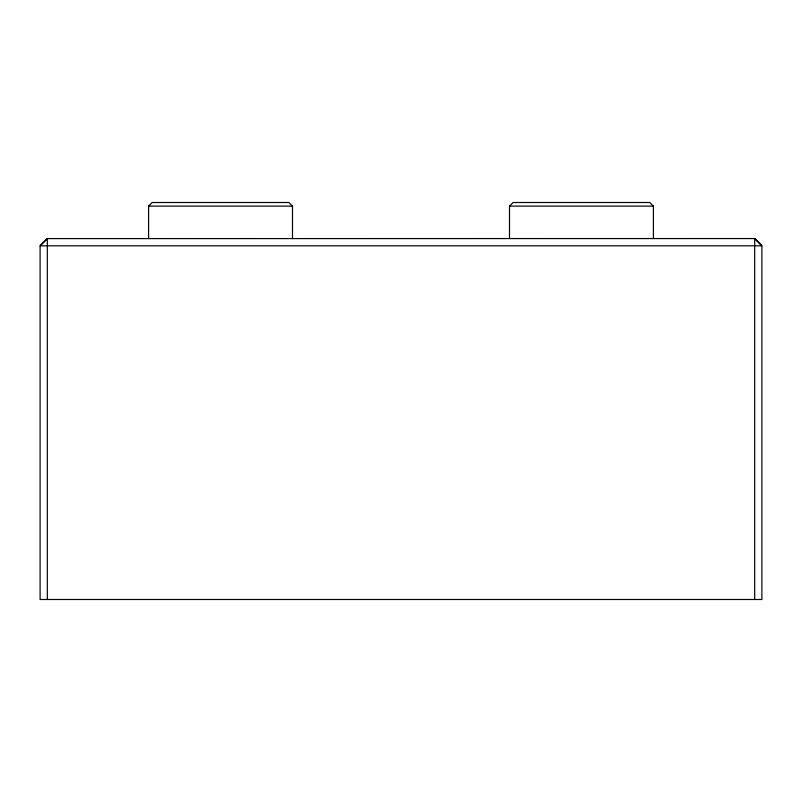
<?xml version="1.0" encoding="UTF-8"?>
<svg xmlns="http://www.w3.org/2000/svg" width="802" height="802" viewBox="0 0 802 802"><rect width="100%" height="100%" fill="white"/><g stroke="black" fill="none" stroke-linecap="round" stroke-linejoin="round"><path stroke-width="1.2" d="M148.601 238.555L148.601 206.114L152.19 202.505L288.91 202.505L292.499 206.114L292.499 238.555M509.501 238.555L509.501 206.114L513.09 202.505L649.81 202.505L653.399 206.114L653.399 238.555M148.601 206.114L292.499 206.114M509.501 206.114L653.399 206.114M754.682 599.495L754.682 238.555L47.318 238.595L40.1 245.813L40.1 599.495L761.9 599.495L761.9 245.813L754.682 238.555L761.9 245.813L40.1 245.813L47.318 238.555L47.318 599.495"/></g></svg>
